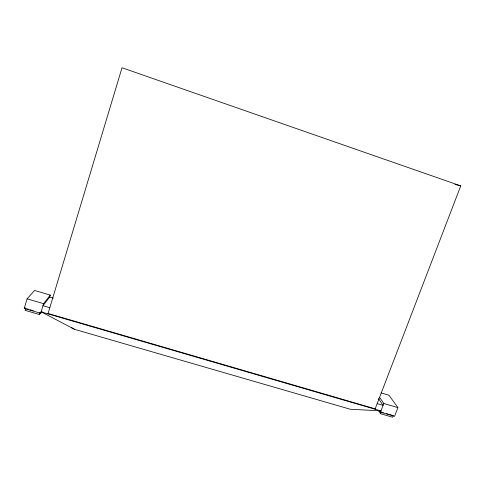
<?xml version="1.0" encoding="UTF-8"?>
<svg xmlns="http://www.w3.org/2000/svg" width="485" height="485" viewBox="0 0 485 485"><rect width="100%" height="100%" fill="white"/><g stroke="black" fill="none" stroke-linecap="round" stroke-linejoin="round"><path stroke-width="0.73" d="M42.074 311.467L40.71 313.268L24.25 308.472L27.093 298.833L34.574 290.46L50.27 295.098L49.682 297.062L42.965 305.726L49.809 307.733M25.656 308.49L25.105 310.351L39.206 314.456L40.443 312.825M39.206 314.456L39.758 312.601M40.71 313.268L43.583 303.671L50.27 295.098M47.96 313.874L122.026 67.761L460.75 185.876L375.026 409.213M378.736 410.746L378.912 410.286M381.101 392.886L388.934 395.202L397.93 407.624L394.554 416.3L380.452 412.195L383.811 403.484L379.603 397.342M389.722 414.529L393.274 415.566L392.626 417.239L380.543 413.729L381.192 412.044L383.326 412.662M71.55 327.733L74.611 329.339L350.279 409.243L380.889 410.862M24.25 308.472L25.202 307.375M454.96 184.439L460.75 185.876M48.088 313.462L375.172 408.831M41.128 311.885L380.937 410.934M26.36 308.696L28.476 309.315M29.888 309.721L33.41 310.752M386.169 413.493L388.297 414.117M27.093 298.833L43.583 303.671M383.811 403.484L397.93 407.624M377.172 403.617L383.089 405.351L378.482 398.555M49.682 297.062L53.301 298.129M41.164 311.831L74.611 329.339M379.215 410.298L380.452 412.195M378.518 410.613L380.543 413.729"/></g></svg>
